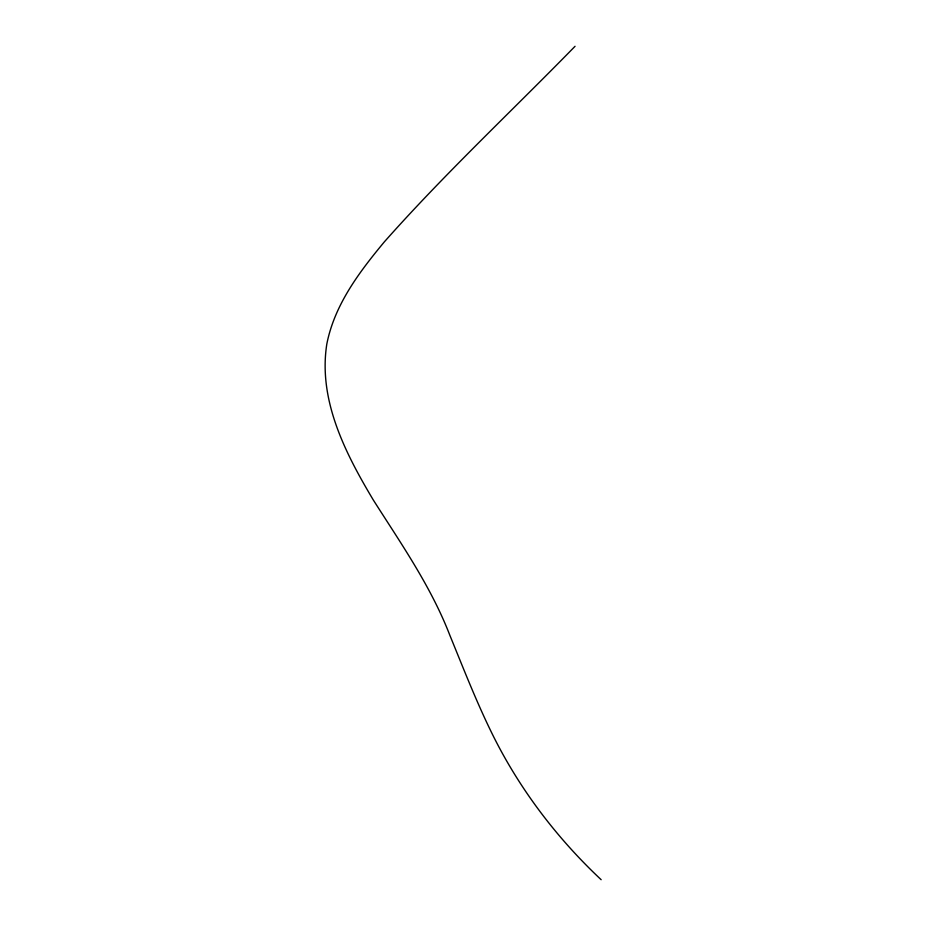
<?xml version="1.0" encoding="UTF-8"?>
<svg xmlns="http://www.w3.org/2000/svg" width="926" height="926" viewBox="0 0 926 926"><rect width="100%" height="100%" fill="white"/><g stroke="black" fill="none" stroke-linecap="round" stroke-linejoin="round"><path stroke-width="1.39" d="M575.046 46.3C511.453 111.433 444.781 173.671 384.359 241.848C359.323 272.001 334.506 304.758 326.809 344.102C318.012 400.171 345.444 453.37 373.317 500.017C401.132 543.747 431.065 586.644 449.862 635.329C463.914 669.625 477.341 704.223 493.963 737.397C520.863 790.804 557.591 838.794 601.148 879.7"/></g></svg>
